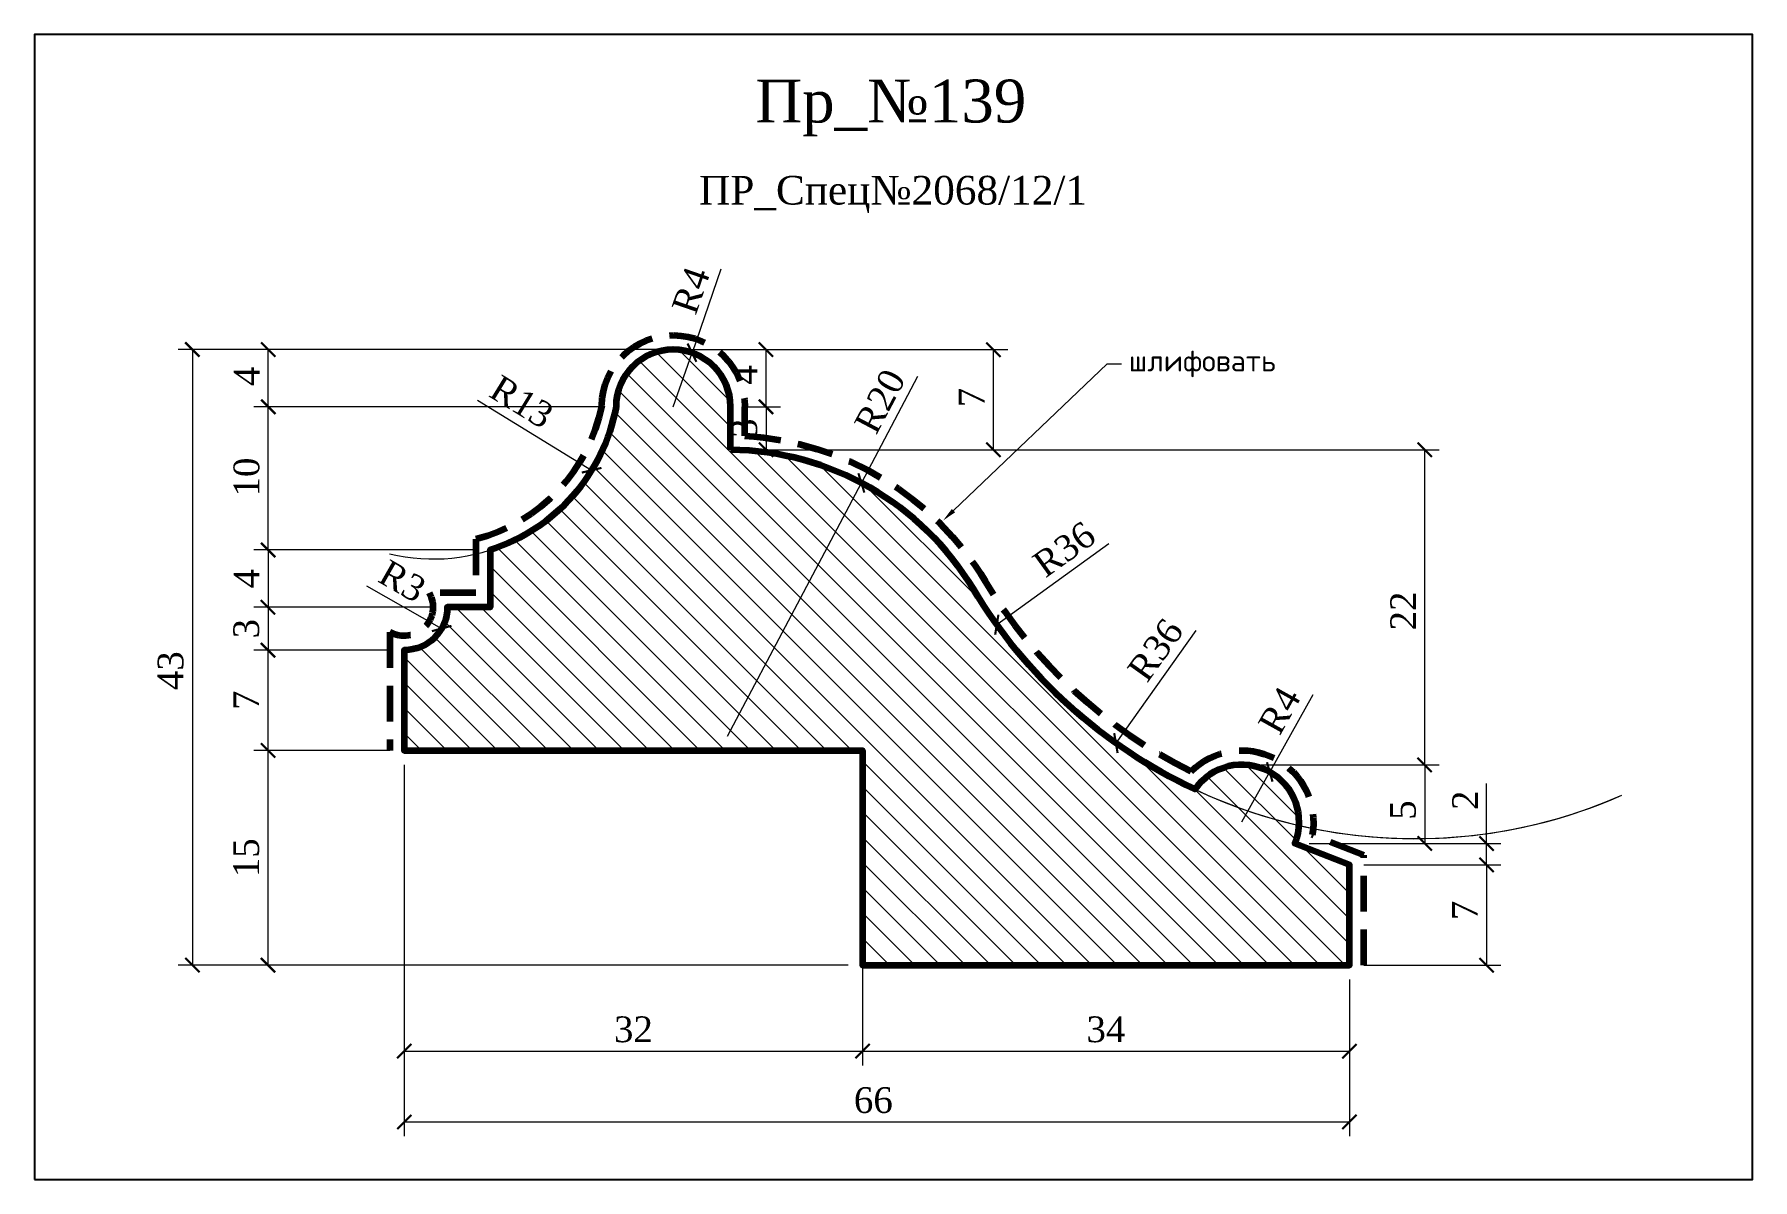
# Model space of a CAD drawing. Header units: millimetres. Extents: x 304920 to 305040, y -91063 to -90983.
import ezdxf
from ezdxf import colors
from ezdxf.entities.mleader import LeaderData, LeaderLine
from ezdxf.math import Vec2, Vec3

# ---------------------------------------------------------------- set-up
doc = ezdxf.new("R2010")
doc.units = ezdxf.units.MM
doc.header["$MEASUREMENT"] = 0
doc.linetypes.add('HIDDEN', pattern=[0.375, 0.25, -0.125])
doc.layers.add('Outside panel', color=7, linetype='Continuous', lineweight=18, true_color=0x7f5e57)
doc.layers.add('линия 50', color=1, linetype='Continuous', lineweight=211)
doc.layers.add('служебный слой РАЗМЕРЫ', color=7, linetype='Continuous', lineweight=9)
doc.layers.add('размеры в модели', color=7, linetype='Continuous')
doc.styles.add('ELECT', font='times.ttf')
doc.styles.get("Standard").update_dxf_attribs({"font": 'times.ttf'})
doc.styles.add('ЕСКД профили текст', font='isocpeur.ttf')
doc.dimstyles.new('M_1', dxfattribs={"dimtxt": 1.8, "dimasz": 1, "dimexe": 1, "dimexo": 1, "dimgap": 0.6, "dimtad": 1, "dimdec": 0, "dimdsep": 46, "dimtxsty": 'Standard', "dimblk": 'ARCHTICK', "dimcen": -5, "dimclrd": 7, "dimclre": 7, "dimclrt": 7, "dimadec": 0, "dimazin": 0, "dimtfac": 1, "dimtdec": 0, "dimtmove": 0, "dimatfit": 3, "dimfxl": 1, "dimtolj": 1, "dimtzin": 0, "dimlwd": 5, "dimlwe": 5, "dimarcsym": 0})

# ---------------------------------------------------------------- blocks, each defined once
blk = doc.blocks.new('_ArchTick')
at = {"color": 0, "linetype": 'ByBlock', "const_width": 0.15}
blk.add_lwpolyline([(-0.5, -0.5), (0.5, 0.5)], dxfattribs=at)
blk = doc.blocks.new('*D25')
at = {"layer": 'Defpoints', "color": 0, "ltscale": 1000, "transparency": 16777216}
for p in [(304964.9209108183, -91005.28586516427), (304987.1325675976, -91005.28586516427), (304968.7749848642, -91012.28320248003)]:
    blk.add_point(p, dxfattribs=at)
at = {"layer": 'размеры в модели', "color": 7, "lineweight": 5, "ltscale": 1000, "transparency": 16777216}
for p, q in [((304965.9209108183, -91005.28586516427), (304988.1325675976, -91005.28586516427)), ((304987.1325675976, -91012.28320248003), (304987.1325675976, -91005.28586516427)), ((304969.7749848642, -91012.28320248003), (304988.1325675976, -91012.28320248003))]:
    blk.add_line(p, q, dxfattribs=at)
for p, rotation in [((304987.1325675976, -91005.28586516427), 90), ((304987.1325675976, -91012.28320248003), 270)]:
    blk.add_blockref('_ArchTick', p, dxfattribs=dict(at, rotation=rotation))
at = {"layer": 'размеры в модели', "color": 7, "ltscale": 1000, "transparency": 16777216, "insert": (304985.6143988881, -91008.63395260305), "char_height": 1.8, "attachment_point": 5, "rotation": 90}
blk.add_mtext('\\A1;7', dxfattribs=at)
blk = doc.blocks.new('*D24')
at = {"layer": 'Defpoints', "color": 0, "ltscale": 1000, "transparency": 16777216}
for p in [(304968.7749848642, -91012.28320248003), (305017.2519523854, -91012.28320248003), (305004.8154314906, -91034.297018165)]:
    blk.add_point(p, dxfattribs=at)
at = {"layer": 'размеры в модели', "color": 7, "lineweight": 5, "ltscale": 1000, "transparency": 16777216}
for p, q in [((304969.7749848642, -91012.28320248003), (305018.2519523854, -91012.28320248003)), ((305017.2519523854, -91034.297018165), (305017.2519523854, -91012.28320248003)), ((305005.8154314906, -91034.297018165), (305018.2519523854, -91034.297018165))]:
    blk.add_line(p, q, dxfattribs=at)
for p, rotation in [((305017.2519523854, -91012.28320248003), 90), ((305017.2519523854, -91034.297018165), 270)]:
    blk.add_blockref('_ArchTick', p, dxfattribs=dict(at, rotation=rotation))
at = {"layer": 'размеры в модели', "color": 7, "ltscale": 1000, "transparency": 16777216, "insert": (305015.7519523854, -91023.54337640169), "char_height": 1.8, "attachment_point": 5, "rotation": 90}
blk.add_mtext('\\A1;22', dxfattribs=at)
blk = doc.blocks.new('*D23')
at = {"layer": 'Defpoints', "color": 0, "ltscale": 1000, "transparency": 16777216}
for p in [(305004.8154314906, -91034.297018165), (305008.1913642004, -91039.78320248006), (305017.2519523854, -91039.78320248006)]:
    blk.add_point(p, dxfattribs=at)
at = {"layer": 'размеры в модели', "color": 7, "lineweight": 5, "ltscale": 1000, "transparency": 16777216}
for p, q in [((305005.8154314906, -91034.297018165), (305018.2519523854, -91034.297018165)), ((305017.2519523854, -91034.297018165), (305017.2519523854, -91039.78320248006)), ((305009.1913642004, -91039.78320248006), (305018.2519523854, -91039.78320248006))]:
    blk.add_line(p, q, dxfattribs=at)
for p, rotation in [((305017.2519523854, -91034.297018165), 90), ((305017.2519523854, -91039.78320248006), 270)]:
    blk.add_blockref('_ArchTick', p, dxfattribs=dict(at, rotation=rotation))
at = {"layer": 'размеры в модели', "color": 7, "ltscale": 1000, "transparency": 16777216, "insert": (305015.7363792058, -91037.45127831573), "char_height": 1.8, "attachment_point": 5, "rotation": 90}
blk.add_mtext('\\A1;5', dxfattribs=at)
blk = doc.blocks.new('*D22')
at = {"layer": 'Defpoints', "color": 0, "ltscale": 1000, "transparency": 16777216}
for p in [(305008.1913642004, -91039.78320248006), (305011.9913642004, -91041.28320248006), (305021.5762318823, -91041.28320248006)]:
    blk.add_point(p, dxfattribs=at)
at = {"layer": 'размеры в модели', "color": 7, "lineweight": 5, "ltscale": 1000, "transparency": 16777216}
for p, q in [((305021.5762318823, -91039.78320248006), (305021.5762318823, -91035.58464444113)), ((305009.1913642004, -91039.78320248006), (305022.5762318823, -91039.78320248006)), ((305021.5762318823, -91041.28320248006), (305021.5762318823, -91039.78320248006)), ((305012.9913642004, -91041.28320248006), (305022.5762318823, -91041.28320248006))]:
    blk.add_line(p, q, dxfattribs=at)
for p, rotation in [((305021.5762318823, -91039.78320248006), 90), ((305021.5762318823, -91041.28320248006), 270)]:
    blk.add_blockref('_ArchTick', p, dxfattribs=dict(at, rotation=rotation))
at = {"layer": 'размеры в модели', "color": 7, "ltscale": 1000, "transparency": 16777216, "insert": (305020.0762318823, -91036.76539426082), "char_height": 1.8, "attachment_point": 5, "rotation": 90}
blk.add_mtext('\\A1;2', dxfattribs=at)
blk = doc.blocks.new('*D21')
at = {"layer": 'Defpoints', "color": 0, "ltscale": 1000, "transparency": 16777216}
for p in [(304977.911889831, -91014.60084760739), (304968.5645109587, -91032.28209496768)]:
    blk.add_point(p, dxfattribs=at)
at = {"layer": 'размеры в модели', "color": 7, "lineweight": 5, "ltscale": 1000, "transparency": 16777216}
for p in [(304981.8377831039, -91007.1747347883), (304968.5645109587, -91032.28209496768)]:
    blk.add_line(p, (304977.911889831, -91014.60084760739), dxfattribs=at)
at = {"layer": 'размеры в модели', "color": 7, "lineweight": 5, "ltscale": 1000, "transparency": 16777216, "rotation": 242.1363559348223}
blk.add_blockref('_ArchTick', (304977.911889831, -91014.60084760739), dxfattribs=at)
at = {"layer": 'размеры в модели', "color": 7, "ltscale": 1000, "transparency": 16777216, "insert": (304979.2148981049, -91008.89333580932), "char_height": 1.8, "attachment_point": 5, "rotation": 62.13635593482234}
blk.add_mtext('\\A1;R20', dxfattribs=at)
blk = doc.blocks.new('*D20')
at = {"layer": 'Defpoints', "color": 0, "ltscale": 1000, "transparency": 16777216}
for p in [(304964.9209108183, -91005.28586516427), (304968.7749848642, -91009.28320248003), (304971.2501445106, -91009.28320248003)]:
    blk.add_point(p, dxfattribs=at)
at = {"layer": 'размеры в модели', "color": 7, "lineweight": 5, "ltscale": 1000, "transparency": 16777216}
for p, q in [((304965.9209108183, -91005.28586516427), (304972.2501445106, -91005.28586516427)), ((304971.2501445106, -91005.28586516427), (304971.2501445106, -91009.28320248003)), ((304969.7749848642, -91009.28320248003), (304972.2501445106, -91009.28320248003))]:
    blk.add_line(p, q, dxfattribs=at)
for p, rotation in [((304971.2501445106, -91005.28586516427), 90), ((304971.2501445106, -91009.28320248003), 270)]:
    blk.add_blockref('_ArchTick', p, dxfattribs=dict(at, rotation=rotation))
at = {"layer": 'размеры в модели', "color": 7, "ltscale": 1000, "transparency": 16777216, "insert": (304969.7501445106, -91007.0565020101), "char_height": 1.8, "attachment_point": 5, "rotation": 90}
blk.add_mtext('\\A1;4', dxfattribs=at)
blk = doc.blocks.new('*D19')
at = {"layer": 'Defpoints', "color": 0, "ltscale": 1000, "transparency": 16777216}
for p in [(304936.494326117, -91005.28320248003), (304964.7749848642, -91005.28320248003), (304960.7749848642, -91009.28320248003)]:
    blk.add_point(p, dxfattribs=at)
at = {"layer": 'размеры в модели', "color": 7, "lineweight": 5, "ltscale": 1000, "transparency": 16777216}
for p, q in [((304963.7749848642, -91005.28320248003), (304935.494326117, -91005.28320248003)), ((304936.494326117, -91009.28320248003), (304936.494326117, -91005.28320248003)), ((304959.7749848642, -91009.28320248003), (304935.494326117, -91009.28320248003))]:
    blk.add_line(p, q, dxfattribs=at)
for p, rotation in [((304936.494326117, -91005.28320248003), 90), ((304936.494326117, -91009.28320248003), 270)]:
    blk.add_blockref('_ArchTick', p, dxfattribs=dict(at, rotation=rotation))
at = {"layer": 'размеры в модели', "color": 7, "ltscale": 1000, "transparency": 16777216, "insert": (304934.994326117, -91007.14980889582), "char_height": 1.8, "attachment_point": 5, "rotation": 90}
blk.add_mtext('\\A1;4', dxfattribs=at)
blk = doc.blocks.new('*D18')
at = {"layer": 'Defpoints', "color": 0, "ltscale": 1000, "transparency": 16777216}
for p in [(304936.4925827518, -91009.28320248003), (304960.7749848642, -91009.28320248003), (304951.9913642004, -91019.28320248002)]:
    blk.add_point(p, dxfattribs=at)
at = {"layer": 'размеры в модели', "color": 7, "lineweight": 5, "ltscale": 1000, "transparency": 16777216}
for p, q in [((304959.7749848642, -91009.28320248003), (304935.4925827518, -91009.28320248003)), ((304936.4925827518, -91019.28320248002), (304936.4925827518, -91009.28320248003)), ((304950.9913642004, -91019.28320248002), (304935.4925827518, -91019.28320248002))]:
    blk.add_line(p, q, dxfattribs=at)
for p, rotation in [((304936.4925827518, -91009.28320248003), 90), ((304936.4925827518, -91019.28320248002), 270)]:
    blk.add_blockref('_ArchTick', p, dxfattribs=dict(at, rotation=rotation))
at = {"layer": 'размеры в модели', "color": 7, "ltscale": 1000, "transparency": 16777216, "insert": (304934.9770095723, -91014.18834690463), "char_height": 1.8, "attachment_point": 5, "rotation": 90}
blk.add_mtext('\\A1;10', dxfattribs=at)
blk = doc.blocks.new('*D17')
at = {"layer": 'Defpoints', "color": 0, "ltscale": 1000, "transparency": 16777216}
for p in [(304945.9913642004, -91026.28320248002), (304936.4712953464, -91033.28320248002), (304945.9913642004, -91033.28320248002)]:
    blk.add_point(p, dxfattribs=at)
at = {"layer": 'размеры в модели', "color": 7, "lineweight": 5, "ltscale": 1000, "transparency": 16777216}
for p, q in [((304944.9913642004, -91026.28320248002), (304935.4712953464, -91026.28320248002)), ((304936.4712953464, -91026.28320248002), (304936.4712953464, -91033.28320248002)), ((304944.9913642004, -91033.28320248002), (304935.4712953464, -91033.28320248002))]:
    blk.add_line(p, q, dxfattribs=at)
for p, rotation in [((304936.4712953464, -91026.28320248002), 90), ((304936.4712953464, -91033.28320248002), 270)]:
    blk.add_blockref('_ArchTick', p, dxfattribs=dict(at, rotation=rotation))
at = {"layer": 'размеры в модели', "color": 7, "ltscale": 1000, "transparency": 16777216, "insert": (304934.953126637, -91029.78320248004), "char_height": 1.8, "attachment_point": 5, "rotation": 90}
blk.add_mtext('\\A1;7', dxfattribs=at)
blk = doc.blocks.new('*D5')
at = {"layer": 'Defpoints', "color": 0, "ltscale": 1000, "transparency": 16777216}
for p in [(304977.9913642004, -91048.28320248006), (305011.9913642004, -91048.28320248007), (305011.9913642004, -91054.29090815595)]:
    blk.add_point(p, dxfattribs=at)
at = {"layer": 'размеры в модели', "color": 7, "lineweight": 5, "ltscale": 1000, "transparency": 16777216}
for p, q in [((304977.9913642004, -91049.28320248006), (304977.9913642004, -91055.29090815595)), ((305011.9913642004, -91049.28320248007), (305011.9913642004, -91055.29090815595)), ((304977.9913642004, -91054.29090815595), (305011.9913642004, -91054.29090815595))]:
    blk.add_line(p, q, dxfattribs=at)
at = {"layer": 'размеры в модели', "color": 7, "lineweight": 5, "ltscale": 1000, "transparency": 16777216, "rotation": 180}
blk.add_blockref('_ArchTick', (304977.9913642004, -91054.29090815595), dxfattribs=at)
at = {"layer": 'размеры в модели', "color": 7, "lineweight": 5, "ltscale": 1000, "transparency": 16777216}
blk.add_blockref('_ArchTick', (305011.9913642004, -91054.29090815595), dxfattribs=at)
at = {"layer": 'размеры в модели', "color": 7, "ltscale": 1000, "transparency": 16777216, "insert": (304994.9913642004, -91052.77533497642), "char_height": 1.8, "attachment_point": 5}
blk.add_mtext('\\A1;34', dxfattribs=at)
blk = doc.blocks.new('*D14')
at = {"layer": 'Defpoints', "color": 0, "ltscale": 1000, "transparency": 16777216}
for p in [(304968.7749848642, -91009.28320248003), (304968.7749848642, -91012.28320248003), (304971.2554647707, -91012.28320248003)]:
    blk.add_point(p, dxfattribs=at)
at = {"layer": 'размеры в модели', "color": 7, "lineweight": 5, "ltscale": 1000, "transparency": 16777216}
for p, q in [((304969.7749848642, -91009.28320248003), (304972.2554647707, -91009.28320248003)), ((304971.2554647707, -91009.28320248003), (304971.2554647707, -91012.28320248003)), ((304969.7749848642, -91012.28320248003), (304972.2554647707, -91012.28320248003))]:
    blk.add_line(p, q, dxfattribs=at)
for p, rotation in [((304971.2554647707, -91009.28320248003), 90), ((304971.2554647707, -91012.28320248003), 270)]:
    blk.add_blockref('_ArchTick', p, dxfattribs=dict(at, rotation=rotation))
at = {"layer": 'размеры в модели', "color": 7, "ltscale": 1000, "transparency": 16777216, "insert": (304969.7398915911, -91010.78320247997), "char_height": 1.8, "attachment_point": 5, "rotation": 90}
blk.add_mtext('\\A1;3', dxfattribs=at)
blk = doc.blocks.new('*D13')
at = {"layer": 'Defpoints', "color": 0, "ltscale": 1000, "transparency": 16777216}
for p in [(304945.9913642004, -91023.28320248006), (304948.5984984526, -91024.76740293487)]:
    blk.add_point(p, dxfattribs=at)
at = {"layer": 'размеры в модели', "color": 7, "lineweight": 5, "ltscale": 1000, "transparency": 16777216}
blk.add_line((304943.3532776691, -91021.78138138034), (304948.5984984526, -91024.76740293487), dxfattribs=at)
blk.add_arc((304945.9913642004, -91023.28320248006), 2.999999999825377, 289.0985931721391, 349.4464156009973, dxfattribs=at)
at = {"layer": 'размеры в модели', "color": 7, "lineweight": 5, "ltscale": 1000, "transparency": 16777216, "rotation": 330.3478224288582}
blk.add_blockref('_ArchTick', (304948.5984984526, -91024.76740293487), dxfattribs=at)
at = {"layer": 'размеры в модели', "color": 7, "ltscale": 1000, "transparency": 16777216, "insert": (304945.8566481108, -91021.46255775649), "char_height": 1.8, "attachment_point": 5, "rotation": 330.3478224288582}
blk.add_mtext('\\A1;R3', dxfattribs=at)
blk = doc.blocks.new('*D16')
at = {"layer": 'Defpoints', "color": 0, "ltscale": 1000, "transparency": 16777216}
for p in [(304947.9928046745, -91006.9134198741), (304959.0733119253, -91013.71212262368)]:
    blk.add_point(p, dxfattribs=at)
at = {"layer": 'размеры в модели', "color": 7, "lineweight": 5, "ltscale": 1000, "transparency": 16777216}
blk.add_line((304951.1104640294, -91008.82633222987), (304959.0733119253, -91013.71212262368), dxfattribs=at)
blk.add_arc((304947.9928046745, -91006.9134198741), 13.00000000040745, 256.4938267943632, 332.8752031468055, dxfattribs=at)
at = {"layer": 'размеры в модели', "color": 7, "lineweight": 5, "ltscale": 1000, "transparency": 16777216, "rotation": 328.4678354920911}
blk.add_blockref('_ArchTick', (304959.0733119253, -91013.71212262368), dxfattribs=at)
at = {"layer": 'размеры в модели', "color": 7, "ltscale": 1000, "transparency": 16777216, "insert": (304954.1892929448, -91008.93730109169), "char_height": 1.8, "attachment_point": 5, "rotation": 328.4678354920911}
blk.add_mtext('\\A1;R13', dxfattribs=at)
blk = doc.blocks.new('*D11')
at = {"layer": 'Defpoints', "color": 0, "ltscale": 1000, "transparency": 16777216}
for p in [(305006.4311348236, -91034.78952204506), (305004.4832649569, -91038.28320248003)]:
    blk.add_point(p, dxfattribs=at)
at = {"layer": 'размеры в модели', "color": 7, "lineweight": 5, "ltscale": 1000, "transparency": 16777216}
for p in [(305009.4328486327, -91029.40567737179), (305004.4832649569, -91038.28320248003)]:
    blk.add_line(p, (305006.4311348236, -91034.78952204506), dxfattribs=at)
at = {"layer": 'размеры в модели', "color": 7, "lineweight": 5, "ltscale": 1000, "transparency": 16777216, "rotation": 240.8585439183993}
blk.add_blockref('_ArchTick', (305006.4311348236, -91034.78952204506), dxfattribs=at)
at = {"layer": 'размеры в модели', "color": 7, "ltscale": 1000, "transparency": 16777216, "insert": (305007.1088290317, -91030.4937283996), "char_height": 1.8, "attachment_point": 5, "rotation": 60.858543918399256}
blk.add_mtext('\\A1;R4', dxfattribs=at)
blk = doc.blocks.new('*D10')
at = {"layer": 'Defpoints', "color": 0, "ltscale": 1000, "transparency": 16777216}
for p in [(305016.5691637709, -91003.44542892698), (304995.6866725389, -91032.76984810167)]:
    blk.add_point(p, dxfattribs=at)
at = {"layer": 'размеры в модели', "color": 7, "lineweight": 5, "ltscale": 1000, "transparency": 16777216}
blk.add_line((305001.2793007934, -91024.91635143783), (304995.6866725389, -91032.76984810167), dxfattribs=at)
blk.add_arc((305016.5691637709, -91003.44542892698), 35.99999999985448, 232.9530405608393, 293.6820657047956, dxfattribs=at)
at = {"layer": 'размеры в модели', "color": 7, "lineweight": 5, "ltscale": 1000, "transparency": 16777216, "rotation": 234.544589991867}
blk.add_blockref('_ArchTick', (304995.6866725389, -91032.76984810167), dxfattribs=at)
at = {"layer": 'размеры в модели', "color": 7, "ltscale": 1000, "transparency": 16777216, "insert": (304998.4546138249, -91026.27019710324), "char_height": 1.8, "attachment_point": 5, "rotation": 54.544589991866985}
blk.add_mtext('\\A1;R36', dxfattribs=at)
blk = doc.blocks.new('*D9')
at = {"layer": 'Defpoints', "color": 0, "ltscale": 1000, "transparency": 16777216}
for p in [(305016.569163771, -91003.445428927), (304987.3683652272, -91024.50043698707)]:
    blk.add_point(p, dxfattribs=at)
at = {"layer": 'размеры в модели', "color": 7, "lineweight": 5, "ltscale": 1000, "transparency": 16777216}
blk.add_line((304995.1887545276, -91018.86160627137), (304987.3683652272, -91024.50043698707), dxfattribs=at)
blk.add_arc((305016.569163771, -91003.445428927), 36.0000000000291, 214.2016451389125, 293.6820657048034, dxfattribs=at)
at = {"layer": 'размеры в модели', "color": 7, "lineweight": 5, "ltscale": 1000, "transparency": 16777216, "rotation": 215.7931945698302}
blk.add_blockref('_ArchTick', (304987.3683652272, -91024.50043698707), dxfattribs=at)
at = {"layer": 'размеры в модели', "color": 7, "ltscale": 1000, "transparency": 16777216, "insert": (304992.0787847954, -91019.23556191157), "char_height": 1.8, "attachment_point": 5, "rotation": 35.7931945698302}
blk.add_mtext('\\A1;R36', dxfattribs=at)
blk = doc.blocks.new('*D15')
at = {"layer": 'Defpoints', "color": 0, "ltscale": 1000, "transparency": 16777216}
for p in [(304966.0831103133, -91005.50314853752), (304964.7749848642, -91009.28320248002)]:
    blk.add_point(p, dxfattribs=at)
at = {"layer": 'размеры в модели', "color": 7, "lineweight": 5, "ltscale": 1000, "transparency": 16777216}
for p in [(304968.0989627537, -90999.67799547549), (304964.7749848642, -91009.28320248002)]:
    blk.add_line(p, (304966.0831103133, -91005.50314853752), dxfattribs=at)
at = {"layer": 'размеры в модели', "color": 7, "lineweight": 5, "ltscale": 1000, "transparency": 16777216, "rotation": 250.911310030052}
blk.add_blockref('_ArchTick', (304966.0831103133, -91005.50314853752), dxfattribs=at)
at = {"layer": 'размеры в модели', "color": 7, "ltscale": 1000, "transparency": 16777216, "insert": (304966.0005476673, -91001.15501147739), "char_height": 1.8, "attachment_point": 5, "rotation": 70.91131003005195}
blk.add_mtext('\\A1;R4', dxfattribs=at)
blk = doc.blocks.new('*D12')
at = {"layer": 'Defpoints', "color": 0, "ltscale": 1000, "transparency": 16777216}
for p in [(305011.9913642004, -91041.28320248006), (305011.9913642004, -91048.28320248007), (305021.5707265188, -91048.28320248007)]:
    blk.add_point(p, dxfattribs=at)
at = {"layer": 'размеры в модели', "color": 7, "lineweight": 5, "ltscale": 1000, "transparency": 16777216}
for p, q in [((305012.9913642004, -91041.28320248006), (305022.5707265188, -91041.28320248006)), ((305021.5707265188, -91041.28320248006), (305021.5707265188, -91048.28320248007)), ((305012.9913642004, -91048.28320248007), (305022.5707265188, -91048.28320248007))]:
    blk.add_line(p, q, dxfattribs=at)
for p, rotation in [((305021.5707265188, -91041.28320248006), 90), ((305021.5707265188, -91048.28320248007), 270)]:
    blk.add_blockref('_ArchTick', p, dxfattribs=dict(at, rotation=rotation))
at = {"layer": 'размеры в модели', "color": 7, "ltscale": 1000, "transparency": 16777216, "insert": (305020.0525578093, -91044.45862076907), "char_height": 1.8, "attachment_point": 5, "rotation": 90}
blk.add_mtext('\\A1;7', dxfattribs=at)
blk = doc.blocks.new('*D7')
at = {"layer": 'Defpoints', "color": 0, "ltscale": 1000, "transparency": 16777216}
for p in [(304951.9913642004, -91019.28320248003), (304936.4756996403, -91023.28320248003), (304948.9913642004, -91023.28320248003)]:
    blk.add_point(p, dxfattribs=at)
at = {"layer": 'размеры в модели', "color": 7, "lineweight": 5, "ltscale": 1000, "transparency": 16777216}
for p, q in [((304950.9913642004, -91019.28320248003), (304935.4756996403, -91019.28320248003)), ((304936.4756996403, -91019.28320248003), (304936.4756996403, -91023.28320248003)), ((304947.9913642004, -91023.28320248003), (304935.4756996403, -91023.28320248003))]:
    blk.add_line(p, q, dxfattribs=at)
for p, rotation in [((304936.4756996403, -91019.28320248003), 90), ((304936.4756996403, -91023.28320248003), 270)]:
    blk.add_blockref('_ArchTick', p, dxfattribs=dict(at, rotation=rotation))
at = {"layer": 'размеры в модели', "color": 7, "ltscale": 1000, "transparency": 16777216, "insert": (304934.9756996403, -91021.28320247997), "char_height": 1.8, "attachment_point": 5, "rotation": 90}
blk.add_mtext('\\A1;4', dxfattribs=at)
blk = doc.blocks.new('*D8')
at = {"layer": 'Defpoints', "color": 0, "ltscale": 1000, "transparency": 16777216}
for p in [(304948.9913642004, -91023.28320248003), (304936.4756996397, -91026.28320248003), (304945.9913642004, -91026.28320248003)]:
    blk.add_point(p, dxfattribs=at)
at = {"layer": 'размеры в модели', "color": 7, "lineweight": 5, "ltscale": 1000, "transparency": 16777216}
for p, q in [((304947.9913642004, -91023.28320248003), (304935.4756996397, -91023.28320248003)), ((304936.4756996397, -91023.28320248003), (304936.4756996397, -91026.28320248003)), ((304944.9913642004, -91026.28320248003), (304935.4756996397, -91026.28320248003))]:
    blk.add_line(p, q, dxfattribs=at)
for p, rotation in [((304936.4756996397, -91023.28320248003), 90), ((304936.4756996397, -91026.28320248003), 270)]:
    blk.add_blockref('_ArchTick', p, dxfattribs=dict(at, rotation=rotation))
at = {"layer": 'размеры в модели', "color": 7, "ltscale": 1000, "transparency": 16777216, "insert": (304934.9601264602, -91024.78320247997), "char_height": 1.8, "attachment_point": 5, "rotation": 90}
blk.add_mtext('\\A1;3', dxfattribs=at)
blk = doc.blocks.new('*D6')
at = {"layer": 'Defpoints', "color": 0, "ltscale": 1000, "transparency": 16777216}
for p in [(304945.9913642004, -91033.28320248002), (304936.4712953485, -91048.28320248006), (304945.9913642004, -91048.28320248006)]:
    blk.add_point(p, dxfattribs=at)
at = {"layer": 'размеры в модели', "color": 7, "lineweight": 5, "ltscale": 1000, "transparency": 16777216}
for p, q in [((304944.9913642004, -91033.28320248002), (304935.4712953485, -91033.28320248002)), ((304936.4712953485, -91033.28320248002), (304936.4712953485, -91048.28320248006)), ((304944.9913642004, -91048.28320248006), (304935.4712953485, -91048.28320248006))]:
    blk.add_line(p, q, dxfattribs=at)
for p, rotation in [((304936.4712953485, -91033.28320248002), 90), ((304936.4712953485, -91048.28320248006), 270)]:
    blk.add_blockref('_ArchTick', p, dxfattribs=dict(at, rotation=rotation))
at = {"layer": 'размеры в модели', "color": 7, "ltscale": 1000, "transparency": 16777216, "insert": (304934.955722169, -91040.78320247999), "char_height": 1.8, "attachment_point": 5, "rotation": 90}
blk.add_mtext('\\A1;15', dxfattribs=at)
blk = doc.blocks.new('*D2')
at = {"layer": 'Defpoints', "color": 0, "ltscale": 1000, "transparency": 16777216}
for p in [(304945.9913642004, -91033.28320248002), (304977.9913642004, -91033.28320248004), (304977.9913642004, -91054.29090815595)]:
    blk.add_point(p, dxfattribs=at)
at = {"layer": 'размеры в модели', "color": 7, "lineweight": 5, "ltscale": 1000, "transparency": 16777216}
for p, q in [((304945.9913642004, -91034.28320248002), (304945.9913642004, -91055.29090815595)), ((304977.9913642004, -91034.28320248004), (304977.9913642004, -91055.29090815595)), ((304945.9913642004, -91054.29090815595), (304977.9913642004, -91054.29090815595))]:
    blk.add_line(p, q, dxfattribs=at)
at = {"layer": 'размеры в модели', "color": 7, "lineweight": 5, "ltscale": 1000, "transparency": 16777216, "rotation": 180}
blk.add_blockref('_ArchTick', (304945.9913642004, -91054.29090815595), dxfattribs=at)
at = {"layer": 'размеры в модели', "color": 7, "lineweight": 5, "ltscale": 1000, "transparency": 16777216}
blk.add_blockref('_ArchTick', (304977.9913642004, -91054.29090815595), dxfattribs=at)
at = {"layer": 'размеры в модели', "color": 7, "ltscale": 1000, "transparency": 16777216, "insert": (304961.9913642004, -91052.77533497642), "char_height": 1.8, "attachment_point": 5}
blk.add_mtext('\\A1;32', dxfattribs=at)
blk = doc.blocks.new('*D3')
at = {"layer": 'Defpoints', "color": 0, "ltscale": 1000, "transparency": 16777216}
for p in [(304964.7749848642, -91005.28320248003), (304931.1907342139, -91048.28320248006), (304977.9913642004, -91048.28320248006)]:
    blk.add_point(p, dxfattribs=at)
at = {"layer": 'размеры в модели', "color": 7, "lineweight": 5, "ltscale": 1000, "transparency": 16777216}
for p, q in [((304963.7749848642, -91005.28320248003), (304930.1907342139, -91005.28320248003)), ((304931.1907342139, -91005.28320248003), (304931.1907342139, -91048.28320248006)), ((304976.9913642004, -91048.28320248006), (304930.1907342139, -91048.28320248006))]:
    blk.add_line(p, q, dxfattribs=at)
for p, rotation in [((304931.1907342139, -91005.28320248003), 90), ((304931.1907342139, -91048.28320248006), 270)]:
    blk.add_blockref('_ArchTick', p, dxfattribs=dict(at, rotation=rotation))
at = {"layer": 'размеры в модели', "color": 7, "ltscale": 1000, "transparency": 16777216, "insert": (304929.6751610344, -91027.71798522204), "char_height": 1.8, "attachment_point": 5, "rotation": 90}
blk.add_mtext('\\A1;43', dxfattribs=at)
blk = doc.blocks.new('*D4')
at = {"layer": 'Defpoints', "color": 0, "ltscale": 1000, "transparency": 16777216}
for p in [(304945.9913642004, -91033.28320248002), (305011.9913642004, -91048.28320248007), (305011.9913642004, -91059.23706053877)]:
    blk.add_point(p, dxfattribs=at)
at = {"layer": 'размеры в модели', "color": 7, "lineweight": 5, "ltscale": 1000, "transparency": 16777216}
for p, q in [((304945.9913642004, -91034.28320248002), (304945.9913642004, -91060.23706053877)), ((305011.9913642004, -91049.28320248007), (305011.9913642004, -91060.23706053877)), ((304945.9913642004, -91059.23706053877), (305011.9913642004, -91059.23706053877))]:
    blk.add_line(p, q, dxfattribs=at)
at = {"layer": 'размеры в модели', "color": 7, "lineweight": 5, "ltscale": 1000, "transparency": 16777216, "rotation": 180}
blk.add_blockref('_ArchTick', (304945.9913642004, -91059.23706053877), dxfattribs=at)
at = {"layer": 'размеры в модели', "color": 7, "lineweight": 5, "ltscale": 1000, "transparency": 16777216}
blk.add_blockref('_ArchTick', (305011.9913642004, -91059.23706053877), dxfattribs=at)
at = {"layer": 'размеры в модели', "color": 7, "ltscale": 1000, "transparency": 16777216, "insert": (304978.7477155142, -91057.72148735925), "char_height": 1.8, "attachment_point": 5}
blk.add_mtext('\\A1;66', dxfattribs=at)

msp = doc.modelspace()

# ---------------------------------------------------------------- hatches: boundary and pattern name
at = {"layer": 'Outside panel', "ltscale": 1000}
h = msp.add_hatch(dxfattribs=at)
h.set_pattern_fill('ANSI31', color=256, scale=10, angle=90)
h.set_pattern_definition([(135, (-6521.018623015727, 5668.919007570934), (-0.8838834764831844, -0.8838834764831844), [])])
edge = h.paths.add_edge_path()
edge.add_line((304968.7749848642, -91012.28320248003), (304968.7749848642, -91009.28320248003))
edge.add_ellipse((304964.7749848642, -91009.28320248003), major_axis=(-4, 0), ratio=1, start_angle=180, end_angle=360)
edge.add_ellipse((304947.9928046745, -91006.91341987411), major_axis=(-12.99999999997154, 0), ratio=1, start_angle=107.9135408603511, end_angle=169.4967691644132, ccw=False)
edge.add_line((304951.9913642004, -91019.28320248003), (304951.9913642004, -91023.28320248003))
edge.add_line((304951.9913642004, -91023.28320248003), (304948.9913642004, -91023.28320248003))
edge.add_ellipse((304945.9913642004, -91023.28320248003), major_axis=(-3, 0), ratio=1, start_angle=90, end_angle=180, ccw=False)
edge.add_line((304945.9913642004, -91026.28320248003), (304945.9913642004, -91033.28320248002))
edge.add_line((304945.9913642004, -91033.28320248002), (304977.9913642004, -91033.28320248004))
edge.add_line((304977.9913642004, -91033.28320248004), (304977.9913642004, -91048.28320248006))
edge.add_line((304977.9913642004, -91048.28320248006), (305011.9913642004, -91048.28320248007))
edge.add_line((305011.9913642004, -91048.28320248007), (305011.9913642004, -91041.28320248006))
edge.add_line((305011.9913642004, -91041.28320248006), (305008.1913642004, -91039.78320248006))
edge.add_ellipse((305004.4832649569, -91038.28320248006), major_axis=(-3.999999999976198, 0), ratio=1, start_angle=157.9756871628199, end_angle=325.1848894282386)
edge.add_ellipse((305016.5691637709, -91003.44542892696), major_axis=(-35.99999999997629, 0), ratio=1, start_angle=30.99347566833501, end_angle=64.726384864279, ccw=False)
edge.add_ellipse((304968.5645109584, -91032.28209496771), major_axis=(-19.99999999997118, 0), ratio=1, start_angle=210.9934756682674, end_angle=269.3970255451474)

# ---------------------------------------------------------------- linework, layer by layer
at = {"color": 6, "ltscale": 1000}
msp.add_lwpolyline([(304920.1549495342, -91063.26532537249), (305040.1549495342, -91063.26532537249), (305040.1549495342, -90983.26532537249), (304920.1549495342, -90983.26532537249)], close=True, dxfattribs=at)
at = {"layer": 'линия 50', "color": 1, "linetype": 'HIDDEN', "ltscale": 10, "true_color": 0xff0909, "extrusion": (0, 0, -1)}
msp.add_lwpolyline([(-305012.9913642004, -91048.28320248006), (-305012.9913642004, -91040.60284994238), (-305009.40114781, -91039.18565926194, -0.7372311485035767), (-305000.9356078899, -91034.75983344809, 0.1426598490885511), (-304986.5662557631, -91021.46834520245, -0.2479476799198608), (-304969.7749848642, -91011.3170108295), (-304969.7749848642, -91009.28320248003, -0.9901645118250244), (-304959.7759617699, -91009.18436876498, 0.2896792444891543), (-304950.9913642004, -91018.5327417463), (-304950.9913642004, -91022.28320248003), (-304947.723415008, -91022.28320248003, 0.7673269879728825), (-304944.9913642004, -91025.0152532876), (-304944.9913642004, -91033.28320248004)], format="xyb", dxfattribs=at)
at = {"layer": 'линия 50', "color": 7, "extrusion": (0, 0, -1)}
msp.add_lwpolyline([(-304968.7749848642, -91012.28320248003), (-304968.7749848642, -91009.28320248003, -0.999999999998863), (-304960.7749848642, -91009.28320248003, 0.2753671598871029), (-304951.9913642004, -91019.28320248003), (-304951.9913642004, -91023.28320248003), (-304948.9913642004, -91023.28320248003, 0.4142135623729175), (-304945.9913642004, -91026.28320248003), (-304945.9913642004, -91033.28320248002), (-304977.9913642004, -91033.28320248004), (-304977.9913642004, -91048.28320248006), (-305011.9913642004, -91048.28320248007), (-305011.9913642004, -91041.28320248006), (-305008.1913642004, -91039.78320248006, -0.8941754449081598), (-305001.1992702899, -91035.99948204451, 0.1482597748153105), (-304985.70902982, -91021.98328566746, -0.2604970295905557)], format="xyb", close=True, dxfattribs=at)

# ---------------------------------------------------------------- texts
at = {"color": 5, "ltscale": 1000, "style": 'ELECT'}
msp.add_text('Пр_№139', height=3, dxfattribs=at).set_placement((304970.5041155715, -90989.42058041898))
at = {"color": 7, "ltscale": 1000, "style": 'ELECT'}
msp.add_text('ПР_Спец№2068/12/1', height=2, dxfattribs=at).set_placement((304966.5755156363, -90995.15238811051))

# ---------------------------------------------------------------- dimensions: what is measured, and where the dimension line sits
at = {"layer": 'размеры в модели', "color": 0, "ltscale": 1000}
for center, mpoint, picture, middle in [((304964.7749848642, -91009.28320248002), (304966.0831103133, -91005.50314853752), '*D15', (304966.0005476673, -91001.15501147739)), ((305004.4832649569, -91038.28320248003), (305006.4311348236, -91034.78952204506), '*D11', (305007.1088290317, -91030.4937283996))]:
    dim = msp.add_radius_dim(center=center, mpoint=mpoint, dimstyle='M_1', override={"dimtxt": 1.8}, dxfattribs=at)
    dim.commit()
    dim.dimension.update_dxf_attribs({"geometry": picture, "text_midpoint": middle})
for center, mpoint, picture, middle in [((305016.569163771, -91003.445428927), (304987.3683652272, -91024.50043698707), '*D9', (304992.9651849485, -91020.4648937753)), ((305016.5691637709, -91003.44542892698), (304995.6866725389, -91032.76984810167), '*D10', (304999.6891500251, -91027.14933442639)), ((304947.9928046745, -91006.9134198741), (304959.0733119253, -91013.71212262368), '*D16', (304953.3966828262, -91010.2290949074)), ((304945.9913642004, -91023.28320248006), (304948.5984984526, -91024.76740293487), '*D13', (304945.10684331, -91022.77965867257))]:
    dim = msp.add_radius_dim(center=center, mpoint=mpoint, dimstyle='M_1', override={"dimtxt": 1.8}, dxfattribs=at)
    dim.commit()
    dim.dimension.update_dxf_attribs({"geometry": picture, "text_midpoint": middle, "dimtype": 132})
for base, p1, p2, angle, picture, middle in [((304931.1907342139, -91048.28320248006), (304964.7749848642, -91005.28320248003), (304977.9913642004, -91048.28320248006), 90, '*D3', (304931.1907342139, -91027.71798522204)), ((304936.494326117, -91005.28320248003), (304960.7749848642, -91009.28320248003), (304964.7749848642, -91005.28320248003), 90, '*D19', (304936.494326117, -91007.14980889582)), ((304987.1325675976, -91005.28586516427), (304968.7749848642, -91012.28320248003), (304964.9209108183, -91005.28586516427), 90, '*D25', (304987.1325675976, -91008.63395260305)), ((304971.2501445106, -91009.28320248003), (304964.9209108183, -91005.28586516427), (304968.7749848642, -91009.28320248003), 90, '*D20', (304971.2501445106, -91007.0565020101)), ((304936.4925827518, -91009.28320248003), (304951.9913642004, -91019.28320248002), (304960.7749848642, -91009.28320248003), 90, '*D18', (304936.4925827518, -91014.18834690463)), ((305017.2519523854, -91012.28320248003), (305004.8154314906, -91034.297018165), (304968.7749848642, -91012.28320248003), 90, '*D24', (305017.2519523854, -91023.54337640169)), ((304936.4712953464, -91033.28320248002), (304945.9913642004, -91026.28320248002), (304945.9913642004, -91033.28320248002), 90, '*D17', (304936.4712953464, -91029.78320248004)), ((305011.9913642004, -91059.23706053877), (304945.9913642004, -91033.28320248002), (305011.9913642004, -91048.28320248007), 180, '*D4', (304978.7477155142, -91059.23706053877)), ((305017.2519523854, -91039.78320248006), (305004.8154314906, -91034.297018165), (305008.1913642004, -91039.78320248006), 90, '*D23', (305017.2519523854, -91037.45127831573)), ((305021.5762318823, -91041.28320248006), (305008.1913642004, -91039.78320248006), (305011.9913642004, -91041.28320248006), 90, '*D22', (305021.5762318823, -91036.76539426082)), ((305021.5707265188, -91048.28320248007), (305011.9913642004, -91041.28320248006), (305011.9913642004, -91048.28320248007), 90, '*D12', (305021.5707265188, -91044.45862076907))]:
    dim = msp.add_linear_dim(base=base, p1=p1, p2=p2, angle=angle, dimstyle='M_1', override={"dimtxt": 1.8}, dxfattribs=at)
    dim.commit()
    dim.dimension.update_dxf_attribs({"geometry": picture, "text_midpoint": middle, "dimtype": 128})
at = {"layer": 'размеры в модели', "color": 5, "ltscale": 1000}
dim = msp.add_radius_dim(center=(304968.5645109587, -91032.28209496768), mpoint=(304977.911889831, -91014.60084760739), dimstyle='M_1', dxfattribs=at)
dim.commit()
dim.dimension.update_dxf_attribs({"geometry": '*D21', "text_midpoint": (304980.5547593189, -91009.60166764518), "dimtype": 132})
at = {"layer": 'размеры в модели', "color": 0, "ltscale": 1000}
for base, p1, p2, angle, picture, middle in [((304971.2554647707, -91012.28320248003), (304968.7749848642, -91009.28320248003), (304968.7749848642, -91012.28320248003), 90, '*D14', (304969.7398915911, -91010.78320247997)), ((304936.4756996403, -91023.28320248003), (304951.9913642004, -91019.28320248003), (304948.9913642004, -91023.28320248003), 90, '*D7', (304934.9756996403, -91021.28320247997)), ((304936.4756996397, -91026.28320248003), (304948.9913642004, -91023.28320248003), (304945.9913642004, -91026.28320248003), 90, '*D8', (304934.9601264602, -91024.78320247997)), ((304936.4712953485, -91048.28320248006), (304945.9913642004, -91033.28320248002), (304945.9913642004, -91048.28320248006), 90, '*D6', (304934.955722169, -91040.78320247999)), ((304977.9913642004, -91054.29090815595), (304945.9913642004, -91033.28320248002), (304977.9913642004, -91033.28320248004), 180, '*D2', (304961.9913642004, -91052.77533497642)), ((305011.9913642004, -91054.29090815595), (304977.9913642004, -91048.28320248006), (305011.9913642004, -91048.28320248007), 180, '*D5', (304994.9913642004, -91052.77533497642))]:
    dim = msp.add_linear_dim(base=base, p1=p1, p2=p2, angle=angle, dimstyle='M_1', override={"dimtxt": 1.8}, dxfattribs=at)
    dim.commit()
    dim.dimension.update_dxf_attribs({"geometry": picture, "text_midpoint": middle})

# ---------------------------------------------------------------- leaders
at = {"layer": 'служебный слой РАЗМЕРЫ'}
ml = msp.add_multileader_mtext('Standard', dxfattribs=at)
ml.set_content('\\A1;шлифовать', color=256, style='ЕСКД профили текст')
ml.set_leader_properties(color=256, linetype='ByLayer', lineweight=-1)
ml.build(insert=Vec2(0, 0))
ml.multileader.update_dxf_attribs({"dogleg_length": 1, "arrow_head_size": 1})
ctx = ml.context
ctx.base_point, ctx.char_height, ctx.arrow_head_size, ctx.landing_gap_size, ctx.plane_origin = Vec3(304996.0849721931, -91006.28695473101), 1.5, 1, 0.5, Vec3(305009.5603138034, -90980.1183224372)
notes = []
notes.append((ctx, [(1, (1, 1, 0), (304995.0849721931, -91006.28695473101), (1, 0), 1, [(0, [(304983.6214225335, -91017.22268239636)], 0, [])])]))
ctx.mtext.insert, ctx.mtext.flow_direction = Vec3(304996.5849721931, -91005.311954731), 5
for ctx, leaders in notes:
    for number, flags, end, landing, length, lines in leaders:
        leader = LeaderData()
        leader.index, (leader.has_last_leader_line, leader.has_dogleg_vector, leader.attachment_direction) = number, flags
        leader.last_leader_point, leader.dogleg_vector, leader.dogleg_length = Vec3(end), Vec3(landing), length
        for number, points, colour, breaks in lines:
            line = LeaderLine()
            line.index, line.vertices, line.color, line.breaks = number, Vec3.list(points), colors.encode_raw_color(colour), breaks
            leader.lines.append(line)
        ctx.leaders.append(leader)

doc.saveas('drawing.dxf')
